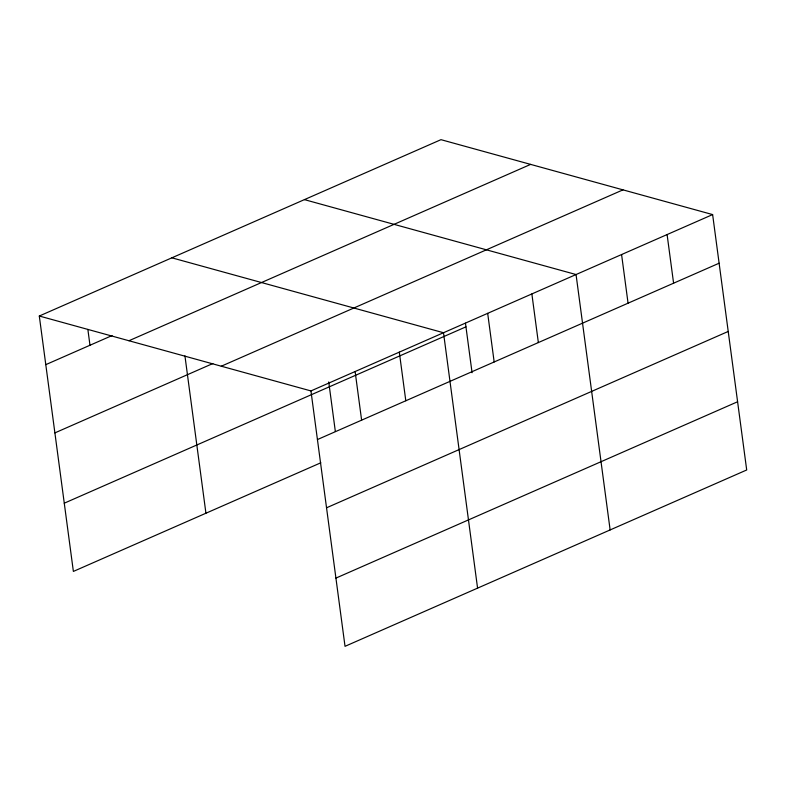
<?xml version="1.0" encoding="UTF-8"?>
<svg xmlns="http://www.w3.org/2000/svg" width="786" height="786" viewBox="0 0 786 786"><rect width="100%" height="100%" fill="white"/><g stroke="black" fill="none" stroke-linecap="round" stroke-linejoin="round"><path stroke-width="1.18" d="M39.3 316.021L440.975 139.672L712.627 214.578L746.7 469.979L345.025 646.328L310.942 390.927L39.3 316.021L73.373 571.422L320.816 462.787M45.785 364.655L112.064 335.553M128.943 340.741L530.619 164.392M54.892 432.89L212.859 363.535M221.298 366.207L622.984 189.858M310.942 390.927L712.627 214.578M64.275 503.187L465.951 326.838M317.436 439.561L719.111 263.212M326.534 507.795L728.219 331.446M335.917 578.103L737.592 401.754M304.408 199.624L576.05 274.54L610.133 529.941M171.859 257.818L443.5 332.733L477.574 588.134M667.098 234.562L673.592 283.206M621.579 254.556L628.063 303.19M531.867 293.935L538.351 342.568M487.684 313.339L494.168 361.973M465.469 323.203L472.072 372.721M399.308 352.128L405.802 400.772M355.125 371.532L361.619 420.166M328.735 381.947L335.347 431.504M184.936 355.871L205.932 513.229M87.865 329.452L89.977 345.25"/></g></svg>
